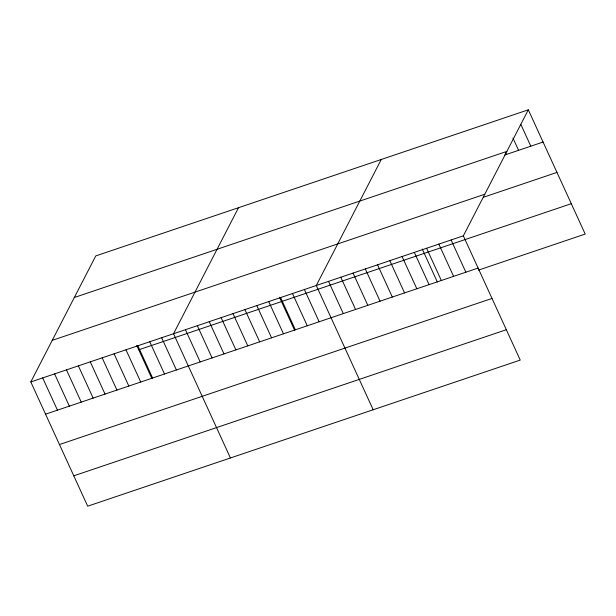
<?xml version="1.0" encoding="UTF-8"?>
<svg xmlns="http://www.w3.org/2000/svg" width="616" height="616" viewBox="0 0 616 616"><rect width="100%" height="100%" fill="white"/><g stroke="black" fill="none" stroke-linecap="round" stroke-linejoin="round"><path stroke-width="0.92" d="M528.312 109.81L463.348 235.836L520.235 360.083L87.688 506.19L30.8 381.935L95.765 255.917L528.312 109.81L585.2 234.065L478.401 270.139M238.507 207.7L173.543 333.718L230.43 457.973M381.242 159.49L316.285 285.508L373.173 409.763M74.328 297.505L506.876 151.397M504.558 155.063L543.073 142.05M52.237 340.348L484.784 194.248M483.445 197.251L556.972 172.418M30.8 381.935L463.348 235.836M138.746 349.803L571.302 203.696M45.561 414.175L478.108 268.068M59.459 444.536L492.015 298.437M73.781 475.822L506.337 329.722M520.843 124.409L530.815 146.192M512.974 138.13L518.564 150.327M505.505 152.73L506.306 154.47M451.097 239.97L465.858 272.21M438.838 244.113L453.599 276.345M426.58 248.248L441.341 280.488M422.245 249.033L437.36 282.051M414.329 252.391L429.09 284.63M402.071 256.533L416.832 288.765M389.82 260.668L404.573 292.908M377.562 264.811L392.323 297.051M365.303 268.946L380.064 301.185M353.053 273.088L367.814 305.328M340.794 277.231L355.555 309.463M328.536 281.366L343.297 313.606M304.389 289.528L319.15 321.76M292.492 293.539L307.253 325.779M280.596 297.559L295.357 329.799M279.502 297.243L294.617 330.268M268.699 301.578L283.46 333.818M256.81 305.598L271.564 337.838M244.914 309.617L259.675 341.849M233.017 313.629L247.778 345.869M221.121 317.648L235.882 349.888M209.224 321.668L223.985 353.907M197.336 325.687L212.089 357.927M185.439 329.706L200.2 361.939M161.646 337.737L176.407 369.977M149.75 341.757L164.511 373.997M137.853 345.776L152.614 378.016M136.76 345.46L151.875 378.478M125.964 349.796L140.718 382.028M114.068 353.807L128.829 386.047M102.171 357.827L116.932 390.067M90.275 361.846L105.036 394.086M78.378 365.865L93.139 398.105M66.482 369.885L81.243 402.117M54.593 373.897L69.346 406.137M42.697 377.916L57.457 410.156"/></g></svg>
